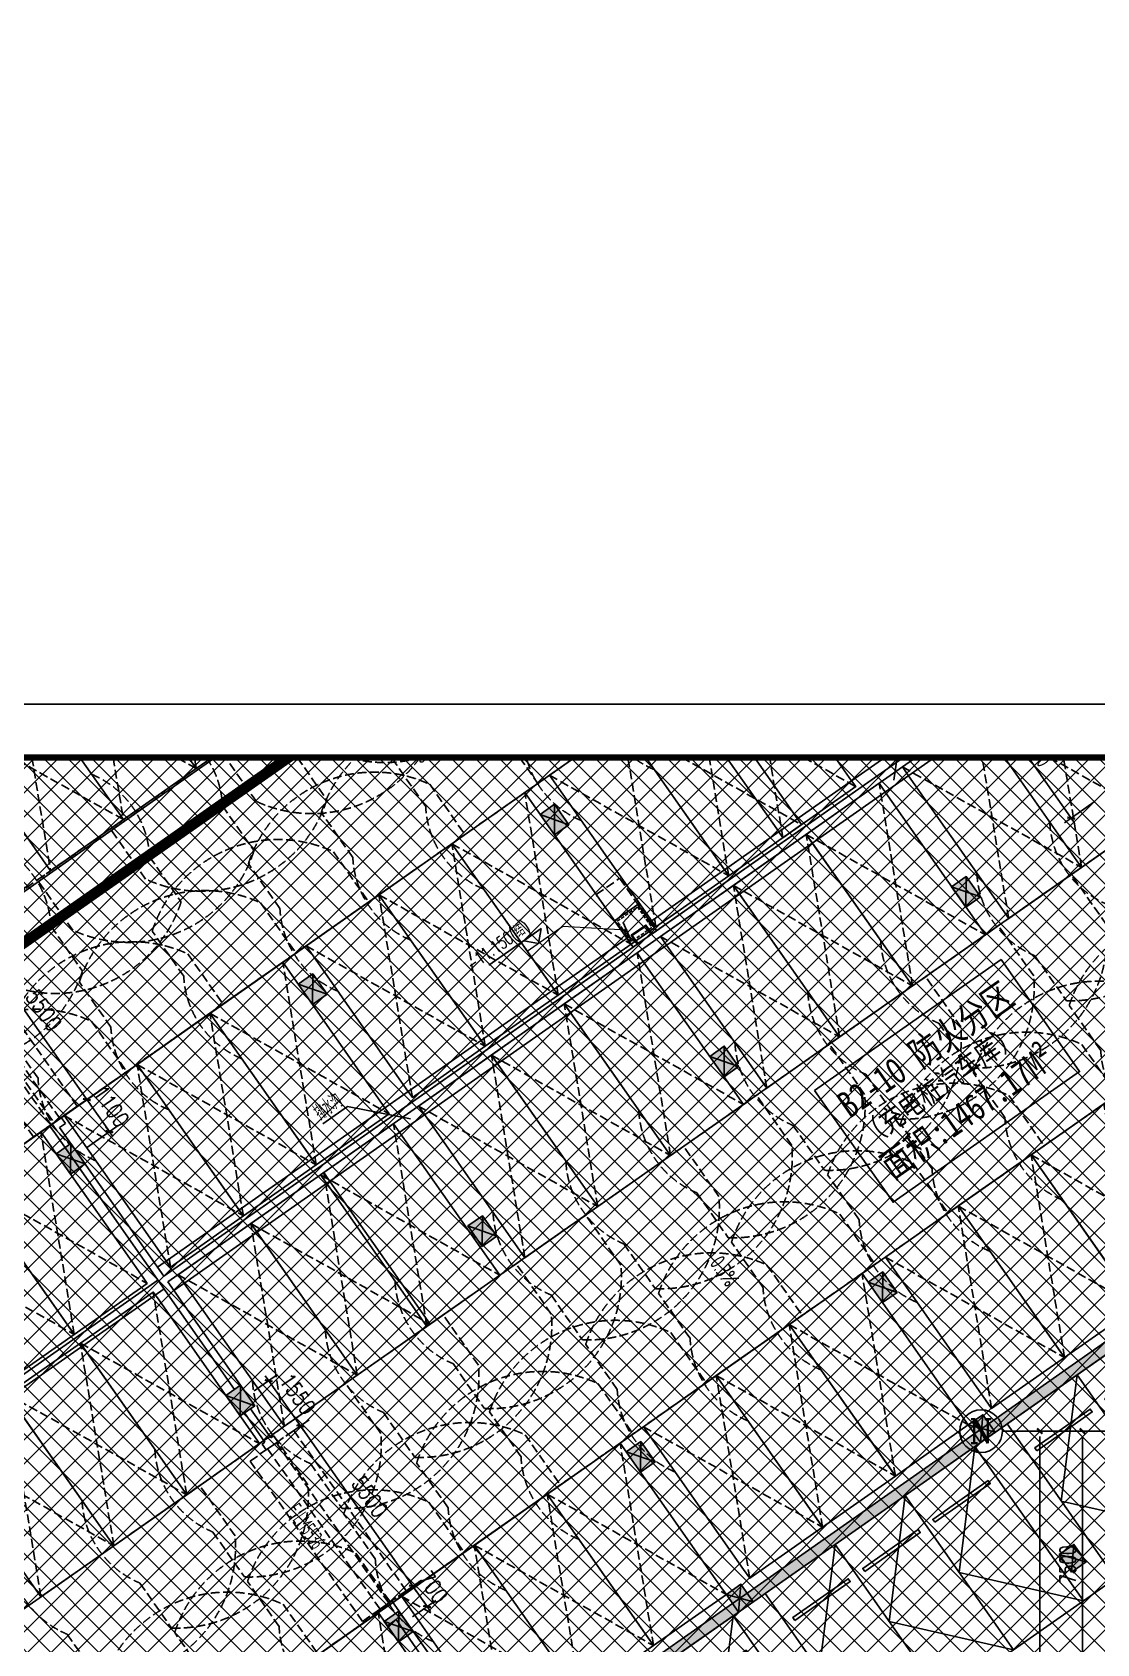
# Model space of a CAD drawing. Header units: millimetres. Extents: x 12325263 to 13848842, y -1463133 to 573208.
# Drawn here: x 12512447 to 12542347, y -1058862 to -1013581 of the extents above; entities that cross this region are included whole.
import ezdxf
from ezdxf.enums import TextEntityAlignment as Align
from ezdxf.xclip import XClip

# ---------------------------------------------------------------- set-up
doc = ezdxf.new("R2010")
doc.units = ezdxf.units.MM
doc.header["$LTSCALE"] = 1000
doc.header["$XCLIPFRAME"] = 0
for name, pattern in [('-2F平面$0$__DASH', [0.35, 0.25, -0.1]), ('-2F平面$0$DASH', [0.35, 0.25, -0.1]), ('DASH', [0.35, 0.25, -0.1])]:
    doc.linetypes.add(name, pattern=pattern)
for name, color, linetype, plot in [('-2F平面$0$A-轨迹线', 8, 'Continuous', False), ('地下室柱网$0$9', 8, 'Continuous', False), ('地下室柱网$0$9-20210903', 8, 'Continuous', False)]:
    doc.layers.add(name, color=color, linetype=linetype, plot=plot)
for name, color, linetype in [('-2F平面$0$DIM-ELEV', 3, 'Continuous'), ('-2F平面$0$DIM-LEAD', 3, 'Continuous'), ('-2F平面$0$DIM-OTHER', 3, 'Continuous'), ('-2F平面$0$DIM-PUB', 3, 'Continuous'), ('-2F平面$0$DIM_ELEV', 3, 'Continuous'), ('-2F平面$0$DRWD-DOOR', 2, 'Continuous'), ('-2F平面$0$DRWD-WINDOW', 2, 'Continuous'), ('-2F平面$0$JZ-集水井', 5, 'Continuous'), ('-2F平面$0$PARTS-CAR-机械车位', 9, 'Continuous'), ('-2F平面$0$ROOF-WATER', 3, 'Continuous'), ('-2F平面$0$TEXT', 7, 'Continuous'), ('-2F平面$0$WALL-SHATCH', 8, 'Continuous'), ('-3F平面$0$PARTS-CAR商业', 160, 'Continuous'), ('A-WALL-PATT', 8, 'Continuous'), ('A_WALL(防火墙)', 151, 'Continuous'), ('AXIS', 3, 'Continuous'), ('AXIS_TEXT', 7, 'Continuous'), ('DIM-PUB-4', 3, 'Continuous'), ('DRWD-F-TEXT', 142, 'Continuous'), ('PUB_HATCH', 8, 'Continuous'), ('ROAD-LINE', 20, 'Continuous'), ('TITLIN1', 7, 'Continuous'), ('WALL', 5, 'Continuous'), ('人防墙', 6, 'Continuous'), ('地下室柱网$0$0q-柱0', 8, 'Continuous'), ('地下室柱网$0$0q-柱填充', 8, 'Continuous')]:
    doc.layers.add(name, color=color, linetype=linetype)
doc.styles.add('-2F平面$0$-宋体', font='', dxfattribs={"width": 0.8})
doc.styles.add('-2F平面$0$DIM_FONT', font='SIMPLEX', dxfattribs={"width": 0.8})
doc.styles.add('-2F平面$0$hztxt', font='gbenor.shx', dxfattribs={"width": 0.7, "bigfont": 'gbcbig.shx'})
doc.styles.add('-2F平面$0$Standard', font='simplex.shx', dxfattribs={"bigfont": 'gbcbig.shx'})
doc.styles.add('_TCH_AXIS', font='COMPLEX', dxfattribs={"bigfont": 'GBCBIG'})
doc.styles.add('_TCH_DIM_T3', font='SIMPLEX.shx', dxfattribs={"width": 0.705882, "bigfont": 'GBCBIG.shx'})
doc.styles.add('ACHT', font='simhei.ttf')
doc.styles.add('COMPLEX', font='COMPLEX')
doc.styles.get("Standard").update_dxf_attribs({"font": 'gbenor.shx', "bigfont": 'gbcbig.shx'})
doc.styles.add('TITXC', font='simhei.ttf')
doc.styles.add('TITXV', font='', dxfattribs={"width": 0.7})
doc.styles.add('YQ_DIM', font='SUPEROS.SHX', dxfattribs={"width": 0.8, "bigfont": 'HZDX.SHX'})
doc.styles.get('-2F平面$0$-宋体').set_extended_font_data('SimSun')
doc.styles.get('TITXV').set_extended_font_data('SimSun')
doc.dimstyles.new('-2F平面$0$DIMN-150', dxfattribs={"dimscale": 1.5, "dimtxt": 300, "dimasz": 0.75, "dimexe": 200, "dimexo": 150, "dimgap": 150, "dimtad": 1, "dimdec": 0, "dimdsep": 46, "dimtxsty": '-2F平面$0$DIM_FONT', "dimblk": 'asdfadfgafbj-13--2F平面$0$_DIMX', "dimcen": 2.5, "dimclrd": 256, "dimclre": 256, "dimclrt": 256, "dimadec": 0, "dimazin": 0, "dimtfac": 1, "dimtdec": 0, "dimtix": 1, "dimtmove": 2, "dimatfit": 3, "dimldrblk": 'asdfadfgafbj-13--2F平面$0$_DIMX', "dimfxl": 1, "dimtolj": 1, "dimtzin": 0, "dimarcsym": 0})
doc.dimstyles.new('-2F平面$0$STANDARD', dxfattribs={"dimscale": 100, "dimtxt": 3.5, "dimasz": 1, "dimexe": 2.5, "dimexo": 3, "dimgap": 1.5, "dimtad": 1, "dimdec": 0, "dimzin": 0, "dimdsep": 46, "dimtxsty": '-2F平面$0$Standard', "dimblk": 'adgshg13--2F平面$0$_ArchTick', "dimcen": 0.09, "dimadec": 0, "dimazin": 0, "dimtfac": 1, "dimtdec": 0, "dimtix": 1, "dimtmove": 2, "dimatfit": 3, "dimfxl": 1, "dimtolj": 1, "dimtzin": 0, "dimarcsym": 0})
doc.dimstyles.new('_TCH_ARCH&&150', dxfattribs={"dimtxt": 446.25, "dimasz": 150, "dimexe": 375, "dimexo": 450, "dimgap": 189.375, "dimtad": 1, "dimdec": 0, "dimzin": 0, "dimdsep": 46, "dimtxsty": '_TCH_DIM_T3', "dimblk": 'asdggshdfhsg_ArchTick', "dimcen": 0.09, "dimclrt": 7, "dimazin": 2, "dimtfac": 1, "dimtdec": 0, "dimtix": 1, "dimtmove": 2, "dimatfit": 3, "dimfxl": 1, "dimtolj": 1, "dimtzin": 0, "dimarcsym": 0})
doc.dimstyles.new('yq150', dxfattribs={"dimscale": 150, "dimtxt": 3, "dimasz": 1, "dimexe": 1.5, "dimexo": 2, "dimgap": 0.5, "dimtad": 1, "dimdec": 0, "dimdsep": 46, "dimtxsty": 'YQ_DIM', "dimblk": 'adgshgYQTICK', "dimcen": 0, "dimclrd": 256, "dimclre": 256, "dimclrt": 7, "dimadec": 1, "dimazin": 2, "dimtfac": 1, "dimtdec": 0, "dimtix": 1, "dimtmove": 2, "dimatfit": 2, "dimfxl": 1, "dimtolj": 1, "dimtzin": 0, "dimarcsym": 0})

# ---------------------------------------------------------------- blocks, each defined once
blk = doc.blocks.new('横向图框_A0')
at = {"layer": 'TITLIN1'}
blk.add_lwpolyline([(0, 0), (1189, 0), (1189, 841), (0, 841)], close=True, dxfattribs=at)
at = {"layer": 'TITLIN1', "const_width": 1.2}
blk.add_lwpolyline([(25, 10), (1179, 10), (1179, 831), (25, 831)], close=True, dxfattribs=at)
blk.add_lwpolyline([(25, 10), (1179, 10), (1179, 831), (25, 831)], close=True, dxfattribs=at)
at = {"style": 'TITXV', "width": 0.8}
for tag, p in [('智能化', (9.38, 781)), ('暖通', (3.13, 781)), ('建筑', (3.13, 705)), ('结构', (9.38, 705)), ('给排水', (15.63, 705)), ('电气', (21.88, 705))]:
    blk.add_attdef(tag, text='', height=2.5, rotation=90, dxfattribs=at).set_placement(p, align=Align.MIDDLE_CENTER)
for tag, height, style, p in [('总工程师', 3, 'ACHT', (1143.11, 210.3)), ('审定', 3, 'ACHT', (1143.11, 202.3)), ('审核', 3, 'ACHT', (1143.11, 194.3)), ('设计总负责人1', 3, 'ACHT', (1143.11, 186.3)), ('设计总负责人2', 3, 'ACHT', (1143.11, 178.3)), ('设计总负责人3', 3, 'ACHT', (1143.11, 170.3)), ('专业负责人1', 3, 'ACHT', (1143.11, 162.3)), ('专业负责人2', 3, 'ACHT', (1143.11, 154.3)), ('专业负责人3', 3, 'ACHT', (1143.11, 146.3)), ('校核1', 3, 'ACHT', (1143.11, 138.3)), ('校核2', 3, 'ACHT', (1143.11, 130.3)), ('设计1', 3, 'ACHT', (1143.11, 122.3)), ('设计2', 3, 'ACHT', (1143.11, 114.3)), ('工程编号', 3, 'TITXC', (1142.31, 74.79)), ('专业', 3, 'TITXC', (1170.43, 74.79)), ('设计阶段', 3, 'TITXC', (1155.54, 67.78)), ('图号', 5, 'TITXC', (1140.34, 32.75)), ('出图日期', 3, 'ACHT', (1144.35, 24.29))]:
    blk.add_attdef(tag, text='', height=height, dxfattribs=dict(style=style)).set_placement(p, align=Align.MIDDLE_CENTER)
at = {"style": 'TITXC', "flags": 1}
for tag, height, p in [('建设单位', 3, (1149.82, 102.29)), ('工程名称', 3, (1149.82, 86.29)), ('图纸名称', 5, (1149.82, 51.04))]:
    blk.add_attdef(tag, text='', height=height, dxfattribs=at).set_placement(p, align=Align.MIDDLE_CENTER)
at = {"style": 'ACHT', "width": 0.8}
for tag, p in [('版本号', (1172.76, 32.79)), ('序号', (1172.76, 24.29))]:
    blk.add_attdef(tag, text='', height=3, dxfattribs=at).set_placement(p, align=Align.MIDDLE_CENTER)
blk = doc.blocks.new('*U20')
blk.add_blockref('横向图框_A0', (0, 0))
blk = doc.blocks.new('A$C15443CC7')
at = {"xscale": 150, "yscale": 150, "zscale": 150}
blk.add_blockref('*U20', (0, 0), dxfattribs=at)
blk = doc.blocks.new('asdgafgf20230228-rf2')
at = {"layer": 'PUB_HATCH'}
blk.add_hatch(color=256, dxfattribs=at).paths.add_polyline_path([(-27890, 69147), (-27977, 69330), (-51598, 52765), (-51016, 52806), (-27969, 68969)])
at = {"layer": '人防墙'}
for p, q in [((-27977, 69330), (-51598, 52765)), ((-27969, 68969), (-51016, 52806))]:
    blk.add_line(p, q, dxfattribs=at)
blk = doc.blocks.new('adgshg13--2F平面$0$A$C7F010FC0')
at = {"layer": '-2F平面$0$WALL-SHATCH'}
h = blk.add_hatch(color=256, dxfattribs=at)
h.dxf.hatch_style = 1
h.paths.add_polyline_path([(-60384, -16881), (-763, 197), (12588, -13153), (12588, -157996), (-162965, -188820), (-171262, -180523), (-171262, -31311), (-150707, -10756), (-131860, -7981), (-99162, -7981), (-99162, -4981), (-76620, -4981), (-70108, -16881)], flags=16)
h.paths.add_polyline_path([(-60091, -16381), (-647, 647), (12988, -12988), (12988, -158332), (-163101, -189250), (-171662, -180689), (-171662, -31145), (-150778, -10261), (-131897, -7481), (-99562, -7481), (-99562, -4581), (-76366, -4581), (-69908, -16381)])
blk = doc.blocks.new('adgshg13--2F平面$0$P-排水沟')
at = {"layer": '-2F平面$0$DIM-LEAD'}
for points in [[(115117, 80878), (114516, 80276), (114554, 78471)], [(100425, 66185), (101026, 66786), (102831, 66748)]]:
    blk.add_lwpolyline(points, dxfattribs=at)
at = {"layer": '-2F平面$0$DIM-OTHER'}
for points in [[(114845, 78780, 0, 150, 0), (115268, 79205, 0, 0, 0), (115801, 79738, 0, 0, 0)], [(101898, 75945, 0, 150, 0), (101474, 76370, 0, 0, 0), (100407, 77435, 0, 0, 0)], [(102522, 66458, 0, 150, 0), (102097, 66034, 0, 0, 0), (101564, 65501, 0, 0, 0)], [(111109, 64710, 0, 150, 0), (111533, 64286, 0, 0, 0), (112598, 63219, 0, 0, 0)]]:
    blk.add_lwpolyline(points, format="xyseb", dxfattribs=at)
at = {"layer": '-2F平面$0$ROOF-WATER'}
for p, q in [((96909, 61059), (121099, 85248)), ((108470, 73327), (120599, 85456)), ((120899, 85331), (108718, 73150)), ((97121, 60847), (121399, 85124)), ((96555, 61412), (107975, 72832)), ((96768, 61200), (108152, 72585)), ((96626, 61059), (85277, 49710)), ((96838, 60847), (85701, 49710))]:
    blk.add_line(p, q, dxfattribs=at)
at = {"layer": '-2F平面$0$DIM-LEAD', "style": '-2F平面$0$hztxt', "width": 0.8}
blk.add_text('排水沟', height=450, rotation=45, dxfattribs=at).set_placement((100356, 66246))
at = {"layer": '-2F平面$0$DIM-OTHER', "style": '-2F平面$0$hztxt', "width": 0.8}
for rotation, p in [(315, (100800, 77218)), (314.9996, (111788, 64205))]:
    blk.add_text('0.3%%%', height=450, rotation=rotation, dxfattribs=at).set_placement(p)
blk = doc.blocks.new('adgshg13--2F平面$0$gh6j6jk76k7')
at = {"layer": '-2F平面$0$TEXT', "color": 0}
blk.add_lwpolyline([(144043, 77019), (148568, 81545), (151283, 78829), (146758, 74304)], close=True, dxfattribs=at)
at = {"layer": '-2F平面$0$TEXT', "color": 0, "style": '-2F平面$0$-宋体', "width": 0.8}
for s, height, p in [('B2-10 防火分区', 750, (145151, 76395)), ('（充电桩汽车库）', 600, (145830, 75708)), ('面积:1467.17M²', 750, (146644, 74906))]:
    blk.add_text(s, height=height, rotation=45.0001, dxfattribs=at).set_placement(p)
blk = doc.blocks.new('adgshg13--2F平面$0$FJLM5500')
at = {"layer": '-2F平面$0$DRWD-WINDOW', "color": 1, "linetype": '-2F平面$0$DASH'}
for p, q in [((-500, 250), (-500, 5750)), ((-500, 5750), (100, 5750)), ((1000, 5750), (400, 5750)), ((1000, 250), (1000, 5750)), ((100, 250), (-500, 250)), ((400, 250), (1000, 250))]:
    blk.add_line(p, q, dxfattribs=at)
at = {"layer": '-2F平面$0$DRWD-WINDOW', "color": 2, "linetype": '-2F平面$0$DASH'}
for p, q in [((100, 5750), (100, 250)), ((100, 5750), (400, 5750)), ((400, 5750), (400, 250)), ((100, 250), (400, 250))]:
    blk.add_line(p, q, dxfattribs=at)
blk = doc.blocks.new('asdfadfgafbj-13--2F平面$0$_DIMX')
blk.add_line((-150, 0), (150, 0))
at = {"const_width": 50}
blk.add_lwpolyline([(-70, -70), (70, 70)], dxfattribs=at)
blk = doc.blocks.new('*D992')
at = {"layer": '-2F平面$0$DIM-PUB', "lineweight": -2, "transparency": 16777216}
for p, q in [((457397, 132570), (458142, 133315)), ((458707, 132326), (457930, 133103)), ((458174, 131792), (458920, 132538))]:
    blk.add_line(p, q, dxfattribs=at)
at = {"layer": 'Defpoints', "color": 0, "transparency": 16777216}
for p in [(457930, 133103), (457237, 132411), (458015, 131633)]:
    blk.add_point(p, dxfattribs=at)
at = {"layer": '-2F平面$0$DIM-PUB', "lineweight": -2, "transparency": 16777216, "xscale": 1.125, "yscale": 1.125, "zscale": 1.125}
for p, rotation in [((457930, 133103), 134.9999999878572), ((458707, 132326), 314.9999999878572)]:
    blk.add_blockref('asdfadfgafbj-13--2F平面$0$_DIMX', p, dxfattribs=dict(at, rotation=rotation))
at = {"layer": '-2F平面$0$DIM-PUB', "transparency": 16777216, "insert": (458637, 133033), "char_height": 450, "attachment_point": 5, "rotation": 315, "style": '-2F平面$0$DIM_FONT'}
blk.add_mtext('\\A1;1100', dxfattribs=at)
blk = doc.blocks.new('*D993')
at = {"layer": '-2F平面$0$DIM-PUB', "lineweight": -2, "transparency": 16777216}
for p, q in [((453507, 136459), (454253, 137205)), ((457929, 133104), (454041, 136992)), ((457397, 132570), (458142, 133315))]:
    blk.add_line(p, q, dxfattribs=at)
at = {"layer": 'Defpoints', "color": 0, "transparency": 16777216}
for p in [(454041, 136992), (453348, 136300), (457237, 132411)]:
    blk.add_point(p, dxfattribs=at)
at = {"layer": '-2F平面$0$DIM-PUB', "lineweight": -2, "transparency": 16777216, "xscale": 1.125, "yscale": 1.125, "zscale": 1.125}
for p, rotation in [((454041, 136992), 135.0000000068946), ((457930, 133103), 315.0000000068947)]:
    blk.add_blockref('asdfadfgafbj-13--2F平面$0$_DIMX', p, dxfattribs=dict(at, rotation=rotation))
at = {"layer": '-2F平面$0$DIM-PUB', "transparency": 16777216, "insert": (456303, 135366), "char_height": 450, "attachment_point": 5, "rotation": 315, "style": '-2F平面$0$DIM_FONT'}
blk.add_mtext('\\A1;5500', dxfattribs=at)
blk = doc.blocks.new('*D1010')
at = {"layer": '-2F平面$0$DIM-PUB', "lineweight": -2, "transparency": 16777216}
for p, q in [((468958, 120868), (469523, 121433)), ((469806, 120727), (469312, 121220)), ((469453, 120373), (470018, 120938))]:
    blk.add_line(p, q, dxfattribs=at)
at = {"layer": 'Defpoints', "color": 0, "transparency": 16777216}
for p in [(469311, 121221), (468799, 120709), (469294, 120213)]:
    blk.add_point(p, dxfattribs=at)
at = {"layer": '-2F平面$0$DIM-PUB', "lineweight": -2, "transparency": 16777216, "xscale": 1.125, "yscale": 1.125, "zscale": 1.125}
for p, rotation in [((469311, 121221), 135.0000000346413), ((469806, 120726), 315.0000000346413)]:
    blk.add_blockref('asdfadfgafbj-13--2F平面$0$_DIMX', p, dxfattribs=dict(at, rotation=rotation))
at = {"layer": '-2F平面$0$DIM-PUB', "transparency": 16777216, "insert": (469877, 121292), "char_height": 450, "attachment_point": 5, "rotation": 315, "style": '-2F平面$0$DIM_FONT'}
blk.add_mtext('\\A1;700', dxfattribs=at)
blk = doc.blocks.new('*D1011')
at = {"layer": '-2F平面$0$DIM-PUB', "lineweight": -2, "transparency": 16777216}
for p, q in [((465069, 124757), (465634, 125322)), ((469310, 121222), (465423, 125110)), ((468958, 120868), (469523, 121433))]:
    blk.add_line(p, q, dxfattribs=at)
at = {"layer": 'Defpoints', "color": 0, "transparency": 16777216}
for p in [(465422, 125110), (464909, 124598), (468799, 120709)]:
    blk.add_point(p, dxfattribs=at)
at = {"layer": '-2F平面$0$DIM-PUB', "lineweight": -2, "transparency": 16777216, "xscale": 1.125, "yscale": 1.125, "zscale": 1.125}
for p, rotation in [((465422, 125110), 134.9999999990499), ((469311, 121221), 314.9999999990499)]:
    blk.add_blockref('asdfadfgafbj-13--2F平面$0$_DIMX', p, dxfattribs=dict(at, rotation=rotation))
at = {"layer": '-2F平面$0$DIM-PUB', "transparency": 16777216, "insert": (467685, 123484), "char_height": 450, "attachment_point": 5, "rotation": 315, "style": '-2F平面$0$DIM_FONT'}
blk.add_mtext('\\A1;5500', dxfattribs=at)
blk = doc.blocks.new('*D1012')
at = {"layer": '-2F平面$0$DIM-PUB', "lineweight": -2, "transparency": 16777216}
for p, q in [((463973, 125853), (464538, 126418)), ((465421, 125111), (464327, 126206)), ((465069, 124757), (465634, 125322))]:
    blk.add_line(p, q, dxfattribs=at)
at = {"layer": 'Defpoints', "color": 0, "transparency": 16777216}
for p in [(464326, 126206), (463813, 125694), (464909, 124598)]:
    blk.add_point(p, dxfattribs=at)
at = {"layer": '-2F平面$0$DIM-PUB', "lineweight": -2, "transparency": 16777216, "xscale": 1.125, "yscale": 1.125, "zscale": 1.125}
for p, rotation in [((464326, 126206), 134.9999999750833), ((465422, 125110), 314.9999999750833)]:
    blk.add_blockref('asdfadfgafbj-13--2F平面$0$_DIMX', p, dxfattribs=dict(at, rotation=rotation))
at = {"layer": '-2F平面$0$DIM-PUB', "transparency": 16777216, "insert": (465192, 125977), "char_height": 450, "attachment_point": 5, "rotation": 315, "style": '-2F平面$0$DIM_FONT'}
blk.add_mtext('\\A1;1550', dxfattribs=at)
blk = doc.blocks.new('adgshgbj--2F平面$0$报建车道-2')
at = {"layer": 'ROAD-LINE'}
for p, q in [((21783, -105897), (84150, -43531)), ((25885, -109998), (89450, -46433)), ((33451, -117564), (103550, -47465)), ((125481, -49435), (84433, -90482)), ((50245, -108973), (108550, -50668))]:
    blk.add_line(p, q, dxfattribs=at)
blk = doc.blocks.new('adgshg13--2F平面$0$_ArchTick')
at = {"color": 0, "linetype": 'ByBlock', "const_width": 0.4}
blk.add_lwpolyline([(-0.5, -0.5), (0.5, 0.5)], dxfattribs=at)
blk = doc.blocks.new('adgshg13--2F平面$0$_Dot')
at = {"color": 0, "linetype": 'ByBlock', "lineweight": -2}
blk.add_line((-0.5, 0), (-1, 0), dxfattribs=at)
at = {"color": 0, "linetype": 'ByBlock', "const_width": 0.5}
blk.add_lwpolyline([(-0.25, 0, 1), (0.25, 0, 1)], format="xyb", close=True, dxfattribs=at)
blk = doc.blocks.new('adgshg13--2F平面$0$Lmark11')
blk.add_line((-250, 250), (1250, 250))
blk.add_lwpolyline([(-250, 250), (250, 250), (0, 0), (-250, 250)], close=True)
at = {"color": 7, "style": '-2F平面$0$Standard', "width": 0.8}
blk.add_attdef('LMARK', text='', height=180, rotation=0, dxfattribs=at).set_placement((1137, 325), align=Align.RIGHT)
blk = doc.blocks.new('adgshgYQTICK')
blk.add_line((-1, 0), (1, 0))
at = {"const_width": 0.4}
blk.add_lwpolyline([(0.53, 0.53), (-0.53, -0.53)], dxfattribs=at)
blk = doc.blocks.new('*D1085')
at = {"layer": 'Defpoints', "color": 0, "transparency": 16777216}
for p in [(481665, 149343), (484564, 146444), (483793, 145673)]:
    blk.add_point(p, dxfattribs=at)
at = {"layer": 'DIM-PUB-4', "lineweight": -2, "transparency": 16777216}
for p, q in [((481452, 149131), (480735, 148413)), ((481000, 148466), (483687, 145779)), ((484352, 146232), (483634, 145514))]:
    blk.add_line(p, q, dxfattribs=at)
at = {"layer": 'DIM-PUB-4', "lineweight": -2, "transparency": 16777216, "xscale": 150, "yscale": 150, "zscale": 150}
for p, rotation in [((480894, 148572), 135.0000000094697), ((483793, 145673), 315.0000000094698)]:
    blk.add_blockref('adgshgYQTICK', p, dxfattribs=dict(at, rotation=rotation))
at = {"layer": 'DIM-PUB-4', "color": 7, "transparency": 16777216, "insert": (482556, 147335), "char_height": 450, "attachment_point": 5, "rotation": 315, "style": 'YQ_DIM'}
blk.add_mtext('\\A1;4100', dxfattribs=at)
blk = doc.blocks.new('adgshg2qbj-bj-13--2F平面$0$CAR-机械车位')
at = {"layer": '-2F平面$0$A-轨迹线', "color": 251, "linetype": '-2F平面$0$DASH'}
blk.add_lwpolyline([(2500, 3643, 0.290247), (2500, 6480), (2500, 8022, 0.450414), (-2949, 6924), (-2949, 5200), (0, 5200)], format="xyb", dxfattribs=at)
at = {"linetype": '-2F平面$0$DASH'}
for p, q in [((2500, 5200), (0, 0)), ((2500, 0), (0, 5200))]:
    blk.add_line(p, q, dxfattribs=at)
for p, q in [((2500, 5200), (0, 5200)), ((0, 5200), (0, 200)), ((2500, 300), (2500, 5200))]:
    blk.add_line(p, q)
blk.add_lwpolyline([(2500, 300), (2500, 0), (0, 0), (0, 200)])
blk = doc.blocks.new('adgshg2qbj-syc-bj-13-CAR-14')
blk.add_lwpolyline([(0, -200), (2400, -200), (2400, -5500), (0, -5500)], close=True)
blk.add_lwpolyline([(2400, -5500), (0, -2850), (2400, -200)])
at = {"extrusion": (-0.000447791, -3.39708e-15, 1), "elevation": -1}
blk.add_lwpolyline([(250, -1300), (2150, -1300), (2150, -1200), (250, -1200)], close=True, dxfattribs=at)
blk = doc.blocks.new('*U494')
at = {"layer": '地下室柱网$0$0q-柱0'}
blk.add_lwpolyline([(-250, -350), (250, -350), (250, 350), (-250, 350)], close=True, dxfattribs=at)
at = {"layer": '地下室柱网$0$0q-柱填充'}
blk.add_solid([(-250, 350), (250, 350), (-250, -350), (250, -350)], dxfattribs=at)
at = {"layer": '地下室柱网$0$9'}
for p, q in [((-250, 350), (250, -350)), ((-250, -350), (250, 350))]:
    blk.add_line(p, q, dxfattribs=at)
blk = doc.blocks.new('*U491')
at = {"layer": '地下室柱网$0$0q-柱0'}
blk.add_lwpolyline([(-250, -300), (250, -300), (250, 300), (-250, 300)], close=True, dxfattribs=at)
at = {"layer": '地下室柱网$0$0q-柱填充'}
blk.add_solid([(-250, 300), (250, 300), (-250, -300), (250, -300)], dxfattribs=at)
at = {"layer": '地下室柱网$0$9'}
for p, q in [((-250, 300), (250, -300)), ((-250, -300), (250, 300))]:
    blk.add_line(p, q, dxfattribs=at)
blk = doc.blocks.new('_AXISO')
blk.add_circle((0, 0), 0.5)
at = {"layer": 'AXIS_TEXT', "style": 'COMPLEX', "width": 1.041667}
blk.add_attdef('A', text='', height=0.56, dxfattribs=at).set_placement((-0.25, -0.28), (0.25, -0.28), align=Align.FIT)
blk = doc.blocks.new('asdggshdfhsg_ArchTick')
at = {"color": 0, "linetype": 'ByBlock', "const_width": 0.4}
blk.add_lwpolyline([(-0.5, -0.5), (0.5, 0.5)], dxfattribs=at)
blk = doc.blocks.new('*D5258')
at = {"layer": 'AXIS', "color": 0, "lineweight": -2, "transparency": 16777216}
for p, q in [((12411817, 1078990), (12406942, 1078990)), ((12407317, 996140), (12407317, 1078840)), ((12411817, 995990), (12406942, 995990))]:
    blk.add_line(p, q, dxfattribs=at)
at = {"layer": 'Defpoints', "color": 0, "transparency": 16777216}
for p in [(12407317, 1078990), (12412267, 1078990), (12412267, 995990)]:
    blk.add_point(p, dxfattribs=at)
at = {"layer": 'AXIS', "color": 0, "lineweight": -2, "transparency": 16777216, "xscale": 150, "yscale": 150, "zscale": 150}
for p, rotation in [((12407317, 1078990), 90), ((12407317, 995990), 270)]:
    blk.add_blockref('asdggshdfhsg_ArchTick', p, dxfattribs=dict(at, rotation=rotation))
at = {"layer": 'AXIS', "color": 7, "transparency": 16777216, "insert": (12406904, 1037490), "char_height": 446.2, "attachment_point": 5, "rotation": 90, "style": '_TCH_DIM_T3'}
blk.add_mtext('\\A1;83000', dxfattribs=at)
blk = doc.blocks.new('*D5271')
at = {"layer": 'AXIS', "color": 0, "lineweight": -2, "transparency": 16777216}
for p, q in [((12411817, 1078990), (12408142, 1078990)), ((12408517, 1071640), (12408517, 1078840)), ((12411817, 1071490), (12408142, 1071490))]:
    blk.add_line(p, q, dxfattribs=at)
at = {"layer": 'Defpoints', "color": 0, "transparency": 16777216}
for p in [(12408517, 1078990), (12412267, 1078990), (12412267, 1071490)]:
    blk.add_point(p, dxfattribs=at)
at = {"layer": 'AXIS', "color": 0, "lineweight": -2, "transparency": 16777216, "xscale": 150, "yscale": 150, "zscale": 150}
for p, rotation in [((12408517, 1078990), 90), ((12408517, 1071490), 270)]:
    blk.add_blockref('asdggshdfhsg_ArchTick', p, dxfattribs=dict(at, rotation=rotation))
at = {"layer": 'AXIS', "color": 7, "transparency": 16777216, "insert": (12408104, 1075240), "char_height": 446.2, "attachment_point": 5, "rotation": 90, "style": '_TCH_DIM_T3'}
blk.add_mtext('\\A1;7500', dxfattribs=at)
blk = doc.blocks.new('adgshg13--2F平面$0$J-集水井-2F')
at = {"layer": '-2F平面$0$JZ-集水井', "linetype": '-2F平面$0$__DASH'}
blk.add_lwpolyline([(94043, 136978), (94609, 137544), (95881, 136271), (95316, 135705)], close=True, dxfattribs=at)
at = {"layer": '-2F平面$0$JZ-集水井'}
for points in [[(95245, 136907), (95811, 136342), (95245, 135776), (94679, 136342)], [(95563, 136349), (95238, 136024), (95436, 135826), (95422, 135811), (95210, 136024), (95563, 136377), (95775, 136165), (95761, 136151)]]:
    blk.add_lwpolyline(points, close=True, dxfattribs=at)
at = {"layer": '-2F平面$0$JZ-集水井', "linetype": '-2F平面$0$DASH', "ltscale": 0.4}
blk.add_lwpolyline([(95245, 136837), (95740, 136342), (95245, 135847), (94750, 136342)], close=True, dxfattribs=at)
at = {"layer": '-2F平面$0$JZ-集水井'}
blk.add_lwpolyline([(95245, 136837), (94921, 136338), (95245, 135847)], dxfattribs=at)
at = {"layer": '-2F平面$0$DIM-ELEV'}
ref = blk.add_blockref('adgshg13--2F平面$0$Lmark11', (92686, 135348), dxfattribs=dict(at, xscale=-1.200000000000001, yscale=1.200000000000001, zscale=1.200000000000001, rotation=44.99999994746307))
ref.add_attrib('LMARK', '-11.150(结)', dxfattribs={"layer": '0', "color": 7, "height": 360, "rotation": 45, "style": '-2F平面$0$Standard', "width": 0.7}).set_placement((92407, 135687), align=Align.RIGHT)
at = {"layer": '-2F平面$0$DIM_ELEV'}
blk.add_leader([(95034, 136134), (93273, 135935), (92408, 135070)], dimstyle='-2F平面$0$STANDARD', override={"dimscale": 1, "dimtxt": 6000, "dimasz": 100, "dimtad": 0, "dimldrblk": 'adgshg13--2F平面$0$_Dot', "dimlwd": 20}, dxfattribs=at)
blk = doc.blocks.new('A$C2A3E77E8')
at = {"layer": 'WALL'}
for p, q in [((460914.4, 128592.7), (485045.5, 152723.9)), ((461055.8, 128451.3), (485245.5, 152641)), ((457025.3, 132198.9), (457308.1, 132481.8)), ((457308.1, 132481.8), (457449.5, 132340.4)), ((457308.1, 132198.9), (457449.5, 132340.4)), ((457025.3, 132198.9), (457166.7, 132057.5)), ((457166.7, 132057.5), (463424.6, 125799.6)), ((457308.1, 132198.9), (460914.4, 128592.7)), ((461055.8, 128451.3), (463566, 125941.1)), ((463813.5, 125198.6), (464520.5, 124491.6)), ((463954.9, 125340), (464662, 124633)), ((464591.3, 124279.4), (464874.1, 124562.3)), ((464662, 124633), (464732.7, 124703.7)), ((464732.7, 124703.7), (464874.1, 124562.3)), ((464449.8, 124420.8), (464520.5, 124491.6)), ((464449.8, 124420.8), (464591.3, 124279.4)), ((468445, 120355), (468798.5, 120708.5)), ((468798.5, 120708.5), (472793.8, 116713.3)), ((468445, 120355), (468798.5, 120001.4)), ((468798.5, 120001.4), (469010.7, 120213.6)), ((469010.7, 120213.6), (472652.3, 116571.9))]:
    blk.add_line(p, q, dxfattribs=at)
at = {"layer": '地下室柱网$0$9-20210903', "const_width": 300}
blk.add_lwpolyline([(433404.8, 144686.1), (448193.4, 129897.5), (464710.7, 146414.8), (459656.4, 151469.2), (467861.6, 156065.6), (467578.9, 159578.9), (444602.3, 159763.7)], close=True, dxfattribs=at)
at = {"layer": '-2F平面$0$DRWD-DOOR', "color": 2, "rotation": 224.9999999999999}
for p in [(453277.6, 136583), (464732.7, 124774.4)]:
    blk.add_blockref('adgshg13--2F平面$0$FJLM5500', p, dxfattribs=at)
at = {"layer": '-2F平面$0$PARTS-CAR-机械车位'}
for p, rotation in [((480465.9, 148285.6), 44.99999996422629), ((478698.1, 146517.9), 44.99999996422629), ((484602.4, 151997.9), 225.000000015619), ((482410.4, 149805.9), 225.000000015619), ((480642.6, 148038.1), 225.000000015619), ((478309.2, 145704.7), 225.000000015619), ((476541.4, 143936.9), 225.000000015619), ((474773.7, 142169.2), 225.000000015619), ((472440.2, 139835.7), 225.000000015619), ((470672.4, 138067.9), 225.000000015619), ((468904.7, 136300.2), 225.000000015619), ((466527.7, 133923.2), 225.000000015619), ((464838.8, 132234.3), 225.000000015619), ((463071, 130466.5), 225.000000015619), ((460702.2, 128097.7), 225.000000015619), ((458934.5, 126330), 225.000000015619), ((457166.7, 124562.2), 225.000000015619)]:
    blk.add_blockref('adgshg2qbj-bj-13--2F平面$0$CAR-机械车位', p, dxfattribs=dict(at, rotation=rotation))
for p, xscale, rotation in [((477678.5, 145498.3), -1, 44.99999997633154), ((460126.7, 150927.4), -1.000000000000001, 225.0000000029597), ((476364.6, 144184.4), -1, 44.99999997633154), ((458358.9, 149159.6), -1.000000000000001, 225.0000000029597), ((474596.9, 142416.6), -1, 44.99999997633154), ((455671.9, 146472.6), -1.000000000000001, 225.0000000029597), ((472228.1, 140047.8), -1, 44.99999997633154), ((453904.1, 144704.9), -1.000000000000001, 225.0000000029597), ((470460.3, 138280.1), -1, 44.99999997633154), ((452136.4, 142937.1), -1.000000000000001, 225.0000000029597), ((468692.5, 136512.3), -1, 44.99999997633154), ((492089.6, 136574.9), -1, 44.99999997633154), ((449742.1, 140542.8), -1.000000000000001, 225.0000000029597), ((466359.1, 134178.8), -1, 44.99999997633154), ((489764.3, 134249.6), -1, 44.99999997633154), ((464591.3, 132411.1), -1, 44.99999997633154), ((487996.6, 132481.8), -1, 44.99999997633154), ((462823.5, 130643.3), -1, 44.99999997633154), ((486228.8, 130714), -1, 44.99999997633154), ((460490.1, 128309.9), -1, 44.99999997633154), ((483895.3, 128380.6), -1, 44.99999997633154), ((458722.3, 126542.1), -1, 44.99999997633154), ((482127.6, 126612.8), -1, 44.99999997633154), ((480359.8, 124845), -1, 44.99999997633154), ((456954.6, 124774.3), -1, 44.99999997633154), ((478026.3, 122511.6), -1, 44.99999997633154), ((476258.6, 120743.8), -1, 44.99999997633154), ((474490.8, 118976.1), -1, 44.99999997633154), ((472157.4, 116642.6), -1, 44.99999997633154), ((470389.6, 114874.8), -1, 44.99999997633154), ((468621.8, 113107.1), -1, 44.99999997633154)]:
    blk.add_blockref('adgshg2qbj-bj-13--2F平面$0$CAR-机械车位', p, dxfattribs=dict(at, xscale=xscale, rotation=rotation))
at = {"layer": '-2F平面$0$TEXT'}
blk.add_blockref('adgshg13--2F平面$0$gh6j6jk76k7', (333974.2, 59872.9), dxfattribs=at)
at = {"layer": '-3F平面$0$PARTS-CAR商业', "rotation": 45}
for p in [(486517.5, 130437.1), (484820.6, 128740.2), (482345.6, 126265.1), (480648.5, 124568.1), (478951.6, 122871.2), (476476.6, 120396.2)]:
    blk.add_blockref('adgshg2qbj-syc-bj-13-CAR-14', p, dxfattribs=at)
at = {"linetype": 'DASH', "ltscale": 3}
blk.add_blockref('adgshg13--2F平面$0$P-排水沟', (364146.8, 67392.6), dxfattribs=at)
at = {"linetype": '-2F平面$0$__DASH'}
blk.add_blockref('adgshg13--2F平面$0$J-集水井-2F', (376983, 4271.8), dxfattribs=at)
blk.add_blockref('adgshgbj--2F平面$0$报建车道-2', (389845.5, 200902.2))
at = {"rotation": 45}
for name, p in [('*U494', (469505.7, 143123.7)), ('*U494', (481243.7, 143123.7)), ('*U494', (463636.7, 137254.8)), ('*U494', (475374.7, 137254.8)), ('*U494', (457767.7, 131385.8)), ('*U494', (469505.7, 131385.8)), ('*U494', (480854.8, 131774.7)), ('*U491', (484284.2, 128345.2)), ('*U494', (463636.7, 125516.8)), ('*U494', (474985.8, 125905.7)), ('*U491', (487430.9, 125198.6)), ('*U491', (478415.3, 122476.2)), ('*U494', (469116.8, 120036.7))]:
    blk.add_blockref(name, p, dxfattribs=at)
at = {"layer": 'WALL', "color": 1}
blk.add_blockref('adgshg13--2F平面$0$A$C7F010FC0', (561507.9, 205483.1), dxfattribs=at)
at = {"layer": 'DRWD-F-TEXT', "width": 0.6}
blk.add_text('FJLM5536', height=450, rotation=315.00001, dxfattribs=at).set_placement((465432.2, 122684.2))
at = {"layer": '-2F平面$0$DIM-PUB'}
for base, p1, p2, picture, middle in [((454040.6, 136992.4), (457237.4, 132411.1), (453348.3, 136300.2), '*D993', (456303.3, 135366.1)), ((457929.7, 133103.3), (458015.2, 131633.3), (457237.4, 132411.1), '*D992', (458636.8, 133032.6)), ((464326.2, 126206.3), (464909.4, 124597.6), (463813.5, 125693.6), '*D1012', (465192.4, 125976.5)), ((465422.2, 125110.4), (468798.5, 120708.5), (464909.4, 124597.6), '*D1011', (467684.9, 123484)), ((469311.3, 121221.3), (469293.6, 120213.5), (468798.5, 120708.5), '*D1010', (469877, 121291.9))]:
    dim = blk.add_linear_dim(base=base, p1=p1, p2=p2, angle=135, dimstyle='-2F平面$0$DIMN-150', dxfattribs=at)
    dim.commit()
    dim.dimension.update_dxf_attribs({"geometry": picture, "text_midpoint": middle, "dimtype": 129})
at = {"layer": 'DIM-PUB-4'}
dim = blk.add_linear_dim(base=(483793.2, 145673.3), p1=(481664.5, 149342.9), p2=(484563.7, 146443.7), angle=315, dimstyle='yq150', dxfattribs=at)
dim.commit()
dim.dimension.update_dxf_attribs({"geometry": '*D1085', "text_midpoint": (482555.8, 147335), "dimtype": 129})
blk = doc.blocks.new('qlzw')
at = {"layer": 'AXIS'}
blk.add_line((12412266.8, 1078989.8), (12406266.8, 1078989.8), dxfattribs=at)
ref = blk.add_blockref('_AXISO', (12405666.8, 1078989.8), dxfattribs=dict(at, xscale=1200, yscale=1200, zscale=1200))
ref.add_attrib('A', 'N', dxfattribs={"layer": 'AXIS_TEXT', "height": 678.8, "style": '_TCH_AXIS', "width": 1.105263}).set_placement((12405327.4, 1078650.3), (12406006.2, 1078650.3), align=Align.FIT)
for p1, distance, picture, middle in [((12412266.8, 995989.8), 4950, '*D5258', (12406904.3, 1037489.8)), ((12412266.8, 1071489.8), 3750, '*D5271', (12408104.3, 1075239.8))]:
    dim = blk.add_aligned_dim(p1=p1, p2=(12412266.8, 1078989.8), distance=distance, dimstyle='_TCH_ARCH&&150', dxfattribs=at)
    dim.commit()
    dim.dimension.update_dxf_attribs({"geometry": picture, "text_midpoint": middle})

msp = doc.modelspace()

# ---------------------------------------------------------------- hatches: boundary and pattern name
at = {"layer": 'A-WALL-PATT'}
h = msp.add_hatch(dxfattribs=at)
h.set_pattern_fill('ANSI37', color=252, scale=300)
h.set_pattern_definition([(45, (0, 0), (-336.759605, 336.759605), []), (135, (0, 0), (-336.759605, -336.759605), [])])
h.paths.add_polyline_path([(12564696.8, -1148386.8), (12504241.6, -1148387), (12504241.6, -1033958), (12634041.3, -1033958), (12627844.5, -1069250.3), (12616665.5, -1067287.4), (12616902.5, -1065937.9), (12610631.1, -1064836.8), (12604673.6, -1064836.8), (12597896.8, -1064836.8), (12597896.8, -1060786.8), (12593492.1, -1060786.8), (12590496.8, -1060786.8), (12590496.8, -1069586.9), (12575796.8, -1069586.9), (12575796.8, -1059986.8), (12574896.8, -1059986.8), (12574896.8, -1057336.8), (12570296.8, -1057336.8), (12570296.8, -1055286.8), (12568296.8, -1055286.8), (12568296.8, -1060086.8), (12564596.6, -1060086.8), (12564596.6, -1069486.8), (12564696.9, -1069486.8), (12564696.8, -1097986.8), (12567296.8, -1097986.8), (12567296.8, -1105536.8), (12565696.8, -1105536.8), (12565696.8, -1113036.8), (12564696.8, -1113036.8)])

# ---------------------------------------------------------------- linework, layer by layer
at = {"layer": 'A-WALL-PATT', "color": 252}
msp.add_lwpolyline([(12504241.6, -1033958), (12634041.3, -1033958), (12627844.5, -1069250.3), (12616665.5, -1067287.4), (12616902.5, -1065937.9), (12610631.1, -1064836.8), (12604673.6, -1064836.8), (12597896.8, -1064836.8), (12597896.8, -1060786.8), (12593492.1, -1060786.8), (12590496.8, -1060786.8), (12590496.8, -1069586.9), (12575796.8, -1069586.9), (12575796.8, -1059986.8), (12574896.8, -1059986.8), (12574896.8, -1057336.8), (12570296.8, -1057336.8), (12570296.8, -1055286.8), (12568296.8, -1055286.8), (12568296.8, -1060086.8), (12564596.6, -1060086.8), (12564596.6, -1069486.8), (12564696.9, -1069486.8), (12564696.8, -1097986.8)], dxfattribs=at)

# ---------------------------------------------------------------- block references
msp.add_blockref('A$C15443CC7', (12470491.6, -1158608))
ref = msp.add_blockref('A$C2A3E77E8', (12039933.3, -1095474.8), dxfattribs=dict(rotation=350.0412492537527))
XClip(ref).set_block_clipping_path([(574517.6328491271, 127502.2367430634), (563167.6328490991, 127502.2228846755), (563167.6311767455, 128872.3654828509), (556800.2987149898, 128872.35771109), (544257.8770271596, 126670.0996581088), (543557.4714692105, 130659.0804795903), (536268.9804626536, 129379.331731239), (537790.8662453052, 120711.8038626132), (523312.3703787625, 118169.6006707186), (521652.1357429288, 127625.0713569671), (520765.6618171427, 127469.4202569119), (520307.3778515682, 130079.4678951118), (515776.700237589, 129283.9687092729), (515422.1926091146, 131303.0932199814), (513452.2958014049, 130957.2097736297), (514282.4182554409, 126229.4878651481), (510637.9919826575, 125589.577113275), (512263.534631284, 116331.1783077423), (512362.3527807724, 116348.529120174), (517291.1072248165, 88278.0145814414), (519851.8954271879, 88727.6234641299), (522454.6248882134, 73904.4148362107), (519893.7906026859, 73454.7686835658), (526007.3042119928, 38637.452739819), (480033.7029030509, 30565.0258553012), (466439.1866319198, 28317.0522398334), (446673.6220214516, 140886.9888556413), (578014.3726615645, 163948.422490485), (584117.7942495663, 129187.8787387202)])
at = {"layer": 'A_WALL(防火墙)'}
msp.add_blockref('qlzw', (133430, -2131876.5), dxfattribs=at)
at = {"layer": '人防墙'}
ref = msp.add_blockref('asdgafgf20230228-rf2', (12571596.8, -1118986.7), dxfattribs=at)
XClip(ref).set_block_clipping_path([(-67355.290652331, -38121.2847742999), (65994.7093476802, 85028.7152257001)])

doc.saveas('drawing.dxf')
